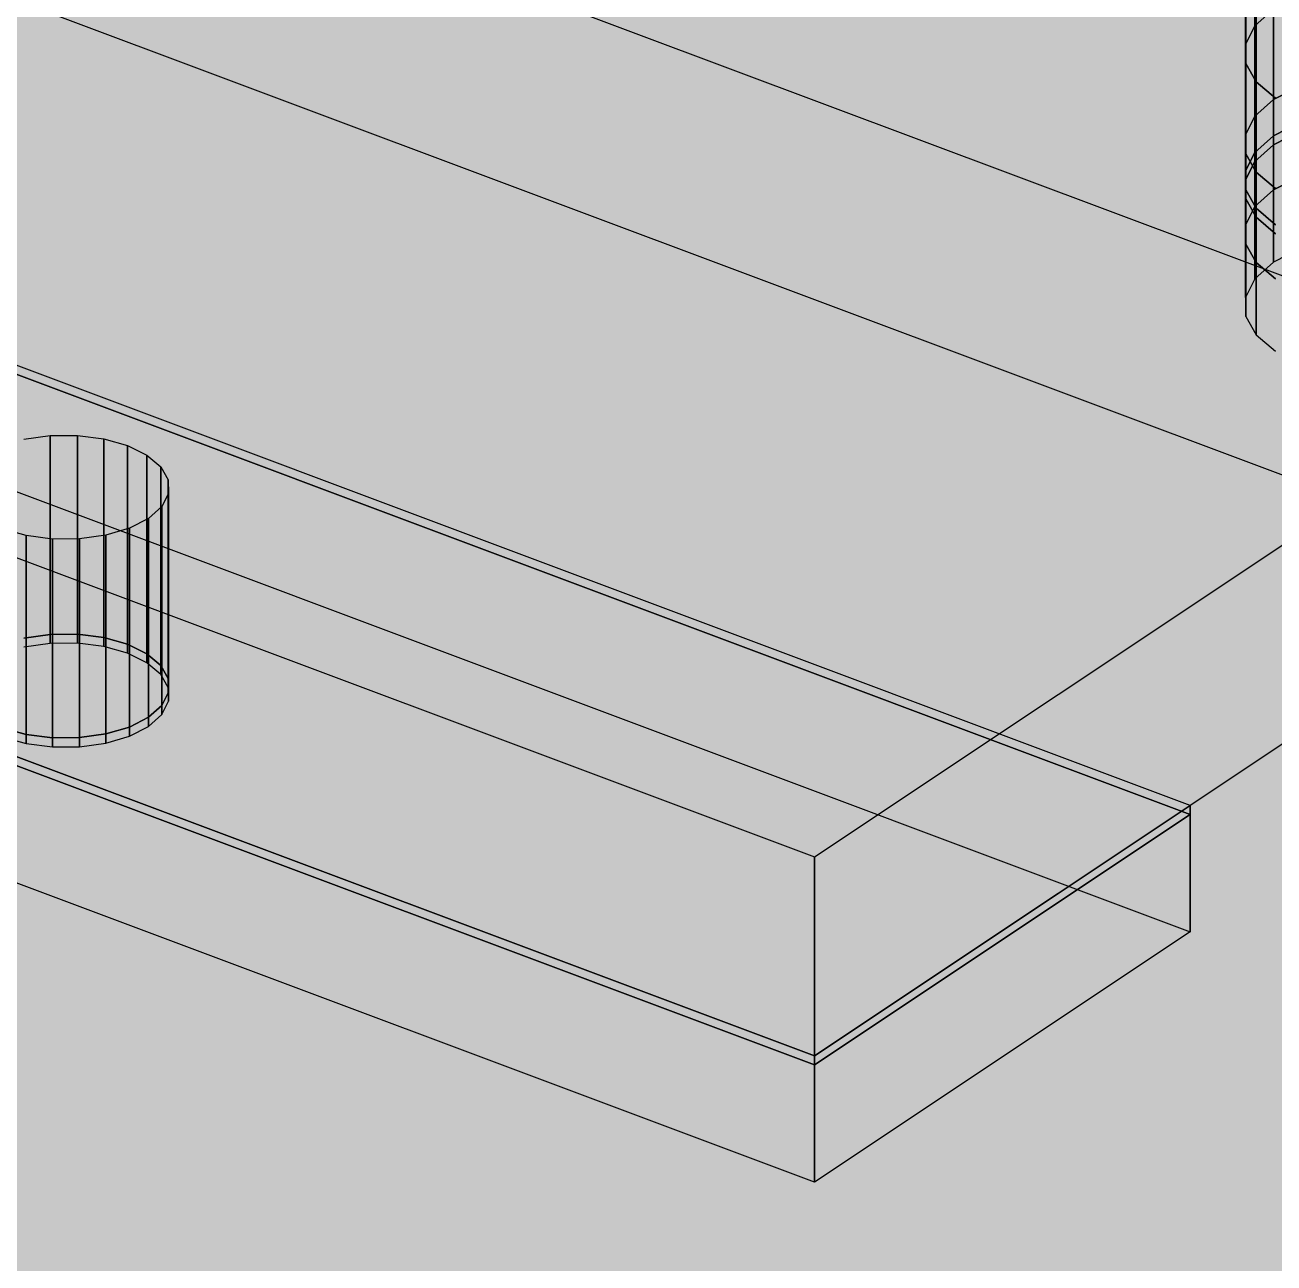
# Model space of a CAD drawing. Header units: millimetres. Extents: x 50 to 612415, y 2 to 4150.
# Drawn here: x 470463.1 to 470524.8, y 3360.3 to 3421.4 of the extents above; entities that cross this region are included whole.
import ezdxf

# ---------------------------------------------------------------- set-up
doc = ezdxf.new("R2010")
doc.units = ezdxf.units.MM
doc.layers.add('HATCH', color=8, linetype='Continuous', lineweight=9)
doc.layers.add('OUTLINE', color=7, linetype='Continuous', lineweight=25)

msp = doc.modelspace()

# ---------------------------------------------------------------- hatches: boundary and pattern name
at = {"layer": 'HATCH', "true_color": 0xccae87}
for points in [[(470482.144, 3593.193), (469758.481, 3110.751), (470524.822, 3425.782)], [(470482.144, 3589.622), (469758.481, 3107.18), (470524.822, 3422.211)], [(470524.822, 3422.211), (469758.481, 3107.18), (470482.144, 3589.622)], [(470482.144, 3585.158), (469758.481, 3102.716), (470524.822, 3417.747)], [(470524.822, 3417.747), (469758.481, 3102.716), (470482.144, 3585.158)], [(470482.144, 3585.158), (470524.822, 3417.747), (470526.139, 3418.42)], [(470526.139, 3418.42), (470524.822, 3417.747), (470482.144, 3585.158)], [(470483.793, 3582.754), (469760.13, 3100.312), (470524.822, 3415.961)], [(470524.822, 3415.961), (469760.13, 3100.312), (470483.793, 3582.754)], [(470483.793, 3582.754), (470524.822, 3415.961), (470526.139, 3416.635)], [(470526.139, 3416.635), (470524.822, 3415.961), (470483.793, 3582.754)], [(470484.206, 3582.153), (469760.542, 3099.711), (470524.822, 3415.515)], [(470524.822, 3415.515), (469760.542, 3099.711), (470484.206, 3582.153)], [(470484.206, 3582.153), (470526.139, 3416.188), (470527.76, 3416.668)], [(470527.76, 3416.668), (470526.139, 3416.188), (470484.206, 3582.153)], [(470484.206, 3582.153), (470524.822, 3415.515), (470526.139, 3416.188)], [(470526.139, 3416.188), (470524.822, 3415.515), (470484.206, 3582.153)], [(470486.268, 3579.148), (469762.604, 3096.706), (470524.822, 3413.283)], [(470524.822, 3413.283), (469762.604, 3096.706), (470486.268, 3579.148)], [(470486.268, 3579.148), (470526.139, 3413.956), (470527.76, 3414.436)], [(470527.76, 3414.436), (470526.139, 3413.956), (470486.268, 3579.148)], [(470486.268, 3579.148), (470524.822, 3413.283), (470526.139, 3413.956)], [(470526.139, 3413.956), (470524.822, 3413.283), (470486.268, 3579.148)], [(470524.822, 3409.712), (469765.903, 3091.898), (470489.566, 3574.34)], [(470527.76, 3410.865), (470526.139, 3410.385), (470489.566, 3574.34)], [(470526.139, 3410.385), (470524.822, 3409.712), (470489.566, 3574.34)], [(470538.017, 3404.247), (470292.26, 3496.406), (470306.929, 3460.195)], [(470306.929, 3450.375), (470292.26, 3486.586), (470538.017, 3394.427)], [(470520.698, 3382.881), (470274.941, 3475.04), (470305.881, 3451.602)], [(470256.386, 3462.223), (470520.698, 3382.435), (470274.941, 3474.594)], [(470305.881, 3451.156), (470274.941, 3474.594), (470520.698, 3382.435)], [(470256.386, 3472.49), (470502.143, 3380.331), (470462.022, 3396.536)], [(470274.941, 3468.791), (470520.698, 3376.632), (470256.386, 3456.42)], [(470256.386, 3462.67), (470502.143, 3370.511), (470462.022, 3386.716)], [(470462.022, 3386.716), (470502.143, 3370.511), (470256.386, 3462.67)], [(470462.022, 3386.27), (470502.143, 3370.065), (470256.386, 3462.223)], [(470256.386, 3462.223), (470502.143, 3370.065), (470520.698, 3382.435)], [(470538.017, 3404.247), (470306.929, 3460.195), (470306.943, 3459.523)], [(470538.017, 3404.247), (470306.943, 3459.523), (470306.61, 3458.871)], [(470306.61, 3458.871), (470305.95, 3458.285), (470468.207, 3400.66)], [(470538.017, 3404.247), (470306.61, 3458.871), (470468.207, 3400.66)], [(470305.95, 3458.285), (470464.385, 3401.149), (470465.731, 3401.157)], [(470305.95, 3458.285), (470465.731, 3401.157), (470467.034, 3400.99)], [(470305.95, 3458.285), (470463.09, 3400.968), (470464.385, 3401.149)], [(470305.95, 3458.285), (470467.034, 3400.99), (470468.207, 3400.66)], [(470520.698, 3376.632), (470502.143, 3364.262), (470256.386, 3456.42)], [(470520.698, 3382.881), (470305.881, 3451.602), (470306.566, 3451.023)], [(470306.566, 3450.577), (470305.881, 3451.156), (470520.698, 3382.435)], [(470520.698, 3382.881), (470306.566, 3451.023), (470306.929, 3450.375)], [(470306.929, 3449.929), (470306.566, 3450.577), (470520.698, 3382.435)], [(470306.943, 3449.703), (470306.929, 3450.375), (470538.017, 3394.427)], [(470520.698, 3382.881), (470306.929, 3450.375), (470306.943, 3449.703)], [(470306.61, 3449.051), (470306.943, 3449.703), (470538.017, 3394.427)], [(470520.698, 3382.881), (470306.943, 3449.703), (470306.61, 3449.051)], [(470306.943, 3449.256), (470306.929, 3449.929), (470520.698, 3382.435)], [(470306.61, 3449.051), (470305.95, 3448.464), (470468.207, 3390.839)], [(470468.207, 3390.839), (470305.95, 3448.464), (470306.61, 3449.051)], [(470306.61, 3448.604), (470306.943, 3449.256), (470520.698, 3382.435)], [(470468.207, 3390.839), (470306.61, 3449.051), (470538.017, 3394.427)], [(470520.698, 3382.881), (470306.61, 3449.051), (470468.207, 3390.839)], [(470468.207, 3390.393), (470305.95, 3448.018), (470306.61, 3448.604)], [(470305.95, 3448.464), (470464.385, 3391.329), (470465.731, 3391.336)], [(470465.731, 3391.336), (470464.385, 3391.329), (470305.95, 3448.464)], [(470467.034, 3391.169), (470465.731, 3391.336), (470305.95, 3448.464)], [(470305.95, 3448.464), (470465.731, 3391.336), (470467.034, 3391.169)], [(470305.95, 3448.464), (470463.09, 3391.148), (470464.385, 3391.329)], [(470464.385, 3391.329), (470463.09, 3391.148), (470305.95, 3448.464)], [(470468.207, 3390.839), (470467.034, 3391.169), (470305.95, 3448.464)], [(470305.95, 3448.464), (470467.034, 3391.169), (470468.207, 3390.839)], [(470468.207, 3390.393), (470306.61, 3448.604), (470520.698, 3382.435)], [(470465.731, 3390.89), (470464.385, 3390.883), (470305.95, 3448.018)], [(470467.034, 3390.723), (470465.731, 3390.89), (470305.95, 3448.018)], [(470464.385, 3390.883), (470463.09, 3390.701), (470305.95, 3448.018)], [(470468.207, 3390.393), (470467.034, 3390.723), (470305.95, 3448.018)], [(470523.898, 3424.961), (470524.822, 3425.782), (469758.481, 3110.751)], [(470523.898, 3424.961), (469758.481, 3110.751), (470359.472, 3262.287)], [(470523.898, 3424.961), (470359.472, 3262.287), (470360.35, 3262.799)], [(470523.898, 3424.961), (470360.35, 3262.799), (470361.354, 3263.249)], [(470523.898, 3424.961), (470361.354, 3263.249), (470362.467, 3263.63)], [(470523.898, 3424.961), (470362.467, 3263.63), (470363.669, 3263.935)], [(470523.898, 3424.961), (470363.669, 3263.935), (470364.941, 3264.158)], [(470523.898, 3424.961), (470364.941, 3264.158), (470366.261, 3264.297)], [(470523.898, 3424.961), (470366.261, 3264.297), (470367.605, 3264.349)], [(470523.898, 3424.961), (470367.605, 3264.349), (470368.952, 3264.312)], [(470523.898, 3424.961), (470368.952, 3264.312), (470370.277, 3264.188)], [(470523.898, 3424.961), (470370.277, 3264.188), (470371.559, 3263.978)], [(470523.898, 3424.961), (470371.559, 3263.978), (470372.775, 3263.687)], [(470523.898, 3424.961), (470372.775, 3263.687), (470373.904, 3263.318)], [(470523.43, 3424.048), (470523.898, 3424.961), (470373.904, 3263.318)], [(470523.451, 3423.107), (470523.43, 3424.048), (470373.904, 3263.318)], [(470523.451, 3423.107), (470373.904, 3263.318), (470534.718, 3241.67)], [(470523.959, 3422.199), (470523.451, 3423.107), (470586.085, 3229.066)], [(470523.451, 3423.107), (470534.718, 3241.67), (470582.903, 3231.094)], [(470523.451, 3423.107), (470582.903, 3231.094), (470584.075, 3230.764)], [(470523.451, 3423.107), (470584.075, 3230.764), (470585.037, 3230.293)], [(470523.451, 3423.107), (470585.037, 3230.293), (470585.723, 3229.714)], [(470523.451, 3423.107), (470585.723, 3229.714), (470586.085, 3229.066)], [(470523.898, 3421.39), (470524.822, 3422.211), (469758.481, 3107.18)], [(469758.481, 3107.18), (470524.822, 3422.211), (470523.898, 3421.39)], [(470524.918, 3421.389), (470523.959, 3422.199), (470749.011, 3168.481)], [(470523.959, 3422.199), (470586.085, 3229.066), (470747.364, 3169.531)], [(470523.959, 3422.199), (470747.364, 3169.531), (470748.325, 3169.06)], [(470523.959, 3422.199), (470748.325, 3169.06), (470749.011, 3168.481)], [(470523.898, 3421.39), (469758.481, 3107.18), (470359.472, 3258.716)], [(470359.472, 3258.716), (469758.481, 3107.18), (470523.898, 3421.39)], [(470523.898, 3421.39), (470359.472, 3258.716), (470360.35, 3259.228)], [(470360.35, 3259.228), (470359.472, 3258.716), (470523.898, 3421.39)], [(470523.898, 3421.39), (470360.35, 3259.228), (470361.354, 3259.678)], [(470361.354, 3259.678), (470360.35, 3259.228), (470523.898, 3421.39)], [(470523.898, 3421.39), (470361.354, 3259.678), (470362.467, 3260.059)], [(470362.467, 3260.059), (470361.354, 3259.678), (470523.898, 3421.39)], [(470523.898, 3421.39), (470362.467, 3260.059), (470363.669, 3260.364)], [(470363.669, 3260.364), (470362.467, 3260.059), (470523.898, 3421.39)], [(470523.898, 3421.39), (470363.669, 3260.364), (470364.941, 3260.587)], [(470364.941, 3260.587), (470363.669, 3260.364), (470523.898, 3421.39)], [(470523.898, 3421.39), (470364.941, 3260.587), (470366.261, 3260.726)], [(470366.261, 3260.726), (470364.941, 3260.587), (470523.898, 3421.39)], [(470523.43, 3420.477), (470523.898, 3421.39), (470366.261, 3260.726)], [(470367.605, 3260.778), (470366.261, 3260.726), (470523.898, 3421.39)], [(470368.952, 3260.741), (470367.605, 3260.778), (470523.898, 3421.39)], [(470370.277, 3260.617), (470368.952, 3260.741), (470523.898, 3421.39)], [(470371.559, 3260.407), (470370.277, 3260.617), (470523.898, 3421.39)], [(470372.775, 3260.116), (470371.559, 3260.407), (470523.898, 3421.39)], [(470373.904, 3259.747), (470372.775, 3260.116), (470523.898, 3421.39)], [(470373.904, 3259.747), (470523.898, 3421.39), (470523.43, 3420.477)], [(470523.451, 3419.536), (470523.43, 3420.477), (470366.261, 3260.726)], [(470373.904, 3259.747), (470523.43, 3420.477), (470523.451, 3419.536)], [(470523.959, 3418.628), (470523.451, 3419.536), (470366.261, 3260.726)], [(470534.718, 3238.099), (470373.904, 3259.747), (470523.451, 3419.536)], [(470586.085, 3225.495), (470523.451, 3419.536), (470523.959, 3418.628)], [(470582.903, 3227.523), (470534.718, 3238.099), (470523.451, 3419.536)], [(470584.075, 3227.193), (470582.903, 3227.523), (470523.451, 3419.536)], [(470585.037, 3226.722), (470584.075, 3227.193), (470523.451, 3419.536)], [(470585.723, 3226.143), (470585.037, 3226.722), (470523.451, 3419.536)], [(470586.085, 3225.495), (470585.723, 3226.143), (470523.451, 3419.536)], [(470524.918, 3417.818), (470523.959, 3418.628), (470366.261, 3260.726)], [(470749.011, 3164.91), (470523.959, 3418.628), (470524.918, 3417.818)], [(470747.364, 3165.96), (470586.085, 3225.495), (470523.959, 3418.628)], [(470748.325, 3165.489), (470747.364, 3165.96), (470523.959, 3418.628)], [(470749.011, 3164.91), (470748.325, 3165.489), (470523.959, 3418.628)], [(470523.898, 3416.926), (470524.822, 3417.747), (469758.481, 3102.716)], [(469758.481, 3102.716), (470524.822, 3417.747), (470523.898, 3416.926)], [(470524.918, 3417.818), (470366.261, 3260.726), (470766.139, 3283.74)], [(470523.898, 3416.926), (469758.481, 3102.716), (470359.472, 3254.253)], [(470359.472, 3254.253), (469758.481, 3102.716), (470523.898, 3416.926)], [(470523.898, 3416.926), (470359.472, 3254.253), (470360.35, 3254.764)], [(470360.35, 3254.764), (470359.472, 3254.253), (470523.898, 3416.926)], [(470523.898, 3416.926), (470360.35, 3254.764), (470361.354, 3255.214)], [(470361.354, 3255.214), (470360.35, 3254.764), (470523.898, 3416.926)], [(470523.898, 3416.926), (470361.354, 3255.214), (470362.467, 3255.595)], [(470362.467, 3255.595), (470361.354, 3255.214), (470523.898, 3416.926)], [(470523.898, 3416.926), (470362.467, 3255.595), (470363.669, 3255.9)], [(470363.669, 3255.9), (470362.467, 3255.595), (470523.898, 3416.926)], [(470523.898, 3416.926), (470363.669, 3255.9), (470364.941, 3256.124)], [(470364.941, 3256.124), (470363.669, 3255.9), (470523.898, 3416.926)], [(470523.898, 3416.926), (470364.941, 3256.124), (470366.261, 3256.262)], [(470366.261, 3256.262), (470364.941, 3256.124), (470523.898, 3416.926)], [(470523.43, 3416.014), (470523.898, 3416.926), (470366.261, 3256.262)], [(470366.261, 3256.262), (470523.898, 3416.926), (470523.43, 3416.014)], [(470523.898, 3415.141), (470524.822, 3415.961), (469760.13, 3100.312)], [(469760.13, 3100.312), (470524.822, 3415.961), (470523.898, 3415.141)], [(470523.451, 3415.072), (470523.43, 3416.014), (470366.261, 3256.262)], [(470366.261, 3256.262), (470523.43, 3416.014), (470523.451, 3415.072)], [(470359.472, 3252.467), (469760.13, 3100.312), (470523.898, 3415.141)], [(470523.898, 3415.141), (469760.13, 3100.312), (470335.968, 3236.798)], [(470523.898, 3414.694), (470524.822, 3415.515), (469760.542, 3099.711)], [(469760.542, 3099.711), (470524.822, 3415.515), (470523.898, 3414.694)], [(470523.898, 3415.141), (470335.968, 3236.798), (470353.287, 3248.344)], [(470523.43, 3414.228), (470523.898, 3415.141), (470353.287, 3248.344)], [(470360.35, 3252.979), (470359.472, 3252.467), (470523.898, 3415.141)], [(470361.354, 3253.429), (470360.35, 3252.979), (470523.898, 3415.141)], [(470362.467, 3253.81), (470361.354, 3253.429), (470523.898, 3415.141)], [(470363.669, 3254.114), (470362.467, 3253.81), (470523.898, 3415.141)], [(470364.941, 3254.338), (470363.669, 3254.114), (470523.898, 3415.141)], [(470366.261, 3254.477), (470364.941, 3254.338), (470523.898, 3415.141)], [(470366.261, 3254.477), (470523.898, 3415.141), (470523.43, 3414.228)], [(470523.959, 3414.165), (470523.451, 3415.072), (470366.261, 3256.262)], [(470366.261, 3256.262), (470523.451, 3415.072), (470523.959, 3414.165)], [(470523.898, 3414.694), (469760.542, 3099.711), (470335.968, 3236.352)], [(470335.968, 3236.352), (469760.542, 3099.711), (470523.898, 3414.694)], [(470523.898, 3414.694), (470335.968, 3236.352), (470353.287, 3247.897)], [(470353.287, 3247.897), (470335.968, 3236.352), (470523.898, 3414.694)], [(470523.43, 3413.782), (470523.898, 3414.694), (470353.287, 3247.897)], [(470353.287, 3247.897), (470523.898, 3414.694), (470523.43, 3413.782)], [(470523.43, 3414.228), (470353.287, 3248.344), (470359.472, 3252.467)], [(470523.43, 3414.228), (470359.472, 3252.467), (470360.35, 3252.979)], [(470523.43, 3414.228), (470360.35, 3252.979), (470361.354, 3253.429)], [(470523.43, 3414.228), (470361.354, 3253.429), (470362.467, 3253.81)], [(470523.43, 3414.228), (470362.467, 3253.81), (470363.669, 3254.114)], [(470523.43, 3414.228), (470363.669, 3254.114), (470364.941, 3254.338)], [(470523.43, 3414.228), (470364.941, 3254.338), (470366.261, 3254.477)], [(470523.451, 3413.286), (470523.43, 3414.228), (470366.261, 3254.477)], [(470366.261, 3254.477), (470523.43, 3414.228), (470523.451, 3413.286)], [(470524.918, 3413.354), (470523.959, 3414.165), (470366.261, 3256.262)], [(470366.261, 3256.262), (470523.959, 3414.165), (470524.918, 3413.354)], [(470523.898, 3412.462), (470524.822, 3413.283), (469762.604, 3096.706)], [(469762.604, 3096.706), (470524.822, 3413.283), (470523.898, 3412.462)], [(470523.43, 3413.782), (470353.287, 3247.897), (470359.472, 3252.021)], [(470359.472, 3252.021), (470353.287, 3247.897), (470523.43, 3413.782)], [(470523.43, 3413.782), (470359.472, 3252.021), (470360.35, 3252.532)], [(470360.35, 3252.532), (470359.472, 3252.021), (470523.43, 3413.782)], [(470523.43, 3413.782), (470360.35, 3252.532), (470361.354, 3252.982)], [(470361.354, 3252.982), (470360.35, 3252.532), (470523.43, 3413.782)], [(470523.43, 3413.782), (470361.354, 3252.982), (470362.467, 3253.363)], [(470362.467, 3253.363), (470361.354, 3252.982), (470523.43, 3413.782)], [(470523.43, 3413.782), (470362.467, 3253.363), (470363.669, 3253.668)], [(470363.669, 3253.668), (470362.467, 3253.363), (470523.43, 3413.782)], [(470523.43, 3413.782), (470363.669, 3253.668), (470364.941, 3253.892)], [(470364.941, 3253.892), (470363.669, 3253.668), (470523.43, 3413.782)], [(470523.43, 3413.782), (470364.941, 3253.892), (470366.261, 3254.031)], [(470366.261, 3254.031), (470364.941, 3253.892), (470523.43, 3413.782)], [(470523.451, 3412.84), (470523.43, 3413.782), (470366.261, 3254.031)], [(470366.261, 3254.031), (470523.43, 3413.782), (470523.451, 3412.84)], [(470524.918, 3413.354), (470366.261, 3256.262), (470766.139, 3279.276)], [(470766.139, 3279.276), (470366.261, 3256.262), (470524.918, 3413.354)], [(470523.959, 3412.379), (470523.451, 3413.286), (470366.261, 3254.477)], [(470366.261, 3254.477), (470523.451, 3413.286), (470523.959, 3412.379)], [(470523.959, 3411.933), (470523.451, 3412.84), (470366.261, 3254.031)], [(470366.261, 3254.031), (470523.451, 3412.84), (470523.959, 3411.933)], [(470523.898, 3412.462), (469762.604, 3096.706), (470335.968, 3234.12)], [(470335.968, 3234.12), (469762.604, 3096.706), (470523.898, 3412.462)], [(470523.898, 3412.462), (470335.968, 3234.12), (470353.287, 3245.665)], [(470353.287, 3245.665), (470335.968, 3234.12), (470523.898, 3412.462)], [(470523.43, 3411.55), (470523.898, 3412.462), (470353.287, 3245.665)], [(470353.287, 3245.665), (470523.898, 3412.462), (470523.43, 3411.55)], [(470524.918, 3411.569), (470523.959, 3412.379), (470366.261, 3254.477)], [(470366.261, 3254.477), (470523.959, 3412.379), (470524.918, 3411.569)], [(470523.43, 3411.55), (470353.287, 3245.665), (470359.472, 3249.789)], [(470359.472, 3249.789), (470353.287, 3245.665), (470523.43, 3411.55)], [(470523.43, 3411.55), (470359.472, 3249.789), (470360.35, 3250.301)], [(470360.35, 3250.301), (470359.472, 3249.789), (470523.43, 3411.55)], [(470523.43, 3411.55), (470360.35, 3250.301), (470361.354, 3250.751)], [(470361.354, 3250.751), (470360.35, 3250.301), (470523.43, 3411.55)], [(470523.43, 3411.55), (470361.354, 3250.751), (470362.467, 3251.131)], [(470362.467, 3251.131), (470361.354, 3250.751), (470523.43, 3411.55)], [(470523.43, 3411.55), (470362.467, 3251.131), (470363.669, 3251.436)], [(470363.669, 3251.436), (470362.467, 3251.131), (470523.43, 3411.55)], [(470523.43, 3411.55), (470363.669, 3251.436), (470364.941, 3251.66)], [(470364.941, 3251.66), (470363.669, 3251.436), (470523.43, 3411.55)], [(470523.43, 3411.55), (470364.941, 3251.66), (470366.261, 3251.799)], [(470366.261, 3251.799), (470364.941, 3251.66), (470523.43, 3411.55)], [(470524.918, 3411.122), (470523.959, 3411.933), (470366.261, 3254.031)], [(470366.261, 3254.031), (470523.959, 3411.933), (470524.918, 3411.122)], [(470524.918, 3411.569), (470366.261, 3254.477), (470766.139, 3277.491)], [(470766.139, 3277.491), (470366.261, 3254.477), (470524.918, 3411.569)], [(470523.451, 3410.608), (470523.43, 3411.55), (470366.261, 3251.799)], [(470366.261, 3251.799), (470523.43, 3411.55), (470523.451, 3410.608)], [(470524.918, 3411.122), (470366.261, 3254.031), (470766.139, 3277.045)], [(470766.139, 3277.045), (470366.261, 3254.031), (470524.918, 3411.122)], [(470523.959, 3409.701), (470523.451, 3410.608), (470366.261, 3251.799)], [(470366.261, 3251.799), (470523.451, 3410.608), (470523.959, 3409.701)], [(469765.903, 3091.898), (470524.822, 3409.712), (470523.898, 3408.891)], [(470524.918, 3408.891), (470523.959, 3409.701), (470366.261, 3251.799)], [(470366.261, 3251.799), (470523.959, 3409.701), (470524.918, 3408.891)], [(470335.968, 3230.549), (469765.903, 3091.898), (470523.898, 3408.891)], [(470353.287, 3242.094), (470335.968, 3230.549), (470523.898, 3408.891)], [(470353.287, 3242.094), (470523.898, 3408.891), (470523.43, 3407.979)], [(470524.918, 3408.891), (470366.261, 3251.799), (470766.139, 3274.813)], [(470766.139, 3274.813), (470366.261, 3251.799), (470524.918, 3408.891)], [(470359.472, 3246.218), (470353.287, 3242.094), (470523.43, 3407.979)], [(470360.35, 3246.73), (470359.472, 3246.218), (470523.43, 3407.979)], [(470361.354, 3247.18), (470360.35, 3246.73), (470523.43, 3407.979)], [(470362.467, 3247.56), (470361.354, 3247.18), (470523.43, 3407.979)], [(470363.669, 3247.865), (470362.467, 3247.56), (470523.43, 3407.979)], [(470364.941, 3248.089), (470363.669, 3247.865), (470523.43, 3407.979)], [(470366.261, 3248.228), (470364.941, 3248.089), (470523.43, 3407.979)], [(470366.261, 3248.228), (470523.43, 3407.979), (470523.451, 3407.037)], [(470366.261, 3248.228), (470523.451, 3407.037), (470523.959, 3406.13)], [(470366.261, 3248.228), (470523.959, 3406.13), (470524.918, 3405.32)], [(470766.139, 3271.242), (470366.261, 3248.228), (470524.918, 3405.32)], [(470538.017, 3404.247), (470467.139, 3396.228), (470465.843, 3396.047)], [(470502.143, 3380.331), (470538.017, 3404.247), (470465.843, 3396.047)], [(470538.017, 3404.247), (470468.297, 3396.571), (470467.139, 3396.228)], [(470538.017, 3404.247), (470468.207, 3400.66), (470469.169, 3400.189)], [(470538.017, 3404.247), (470469.238, 3397.052), (470468.297, 3396.571)], [(470538.017, 3404.247), (470469.169, 3400.189), (470469.854, 3399.61)], [(470538.017, 3404.247), (470469.898, 3397.638), (470469.238, 3397.052)], [(470538.017, 3404.247), (470469.854, 3399.61), (470470.217, 3398.962)], [(470538.017, 3404.247), (470470.232, 3398.29), (470469.898, 3397.638)], [(470538.017, 3404.247), (470470.217, 3398.962), (470470.232, 3398.29)], [(470502.143, 3380.331), (470463.194, 3396.206), (470462.022, 3396.536)], [(470502.143, 3380.331), (470464.498, 3396.039), (470463.194, 3396.206)], [(470502.143, 3380.331), (470465.843, 3396.047), (470464.498, 3396.039)], [(470465.843, 3386.226), (470467.139, 3386.408), (470538.017, 3394.427)], [(470465.843, 3386.226), (470538.017, 3394.427), (470502.143, 3370.511)], [(470467.139, 3386.408), (470468.297, 3386.751), (470538.017, 3394.427)], [(470469.169, 3390.369), (470468.207, 3390.839), (470538.017, 3394.427)], [(470468.297, 3386.751), (470469.238, 3387.231), (470538.017, 3394.427)], [(470469.854, 3389.79), (470469.169, 3390.369), (470538.017, 3394.427)], [(470469.238, 3387.231), (470469.898, 3387.818), (470538.017, 3394.427)], [(470470.217, 3389.142), (470469.854, 3389.79), (470538.017, 3394.427)], [(470469.898, 3387.818), (470470.232, 3388.469), (470538.017, 3394.427)], [(470470.232, 3388.469), (470470.217, 3389.142), (470538.017, 3394.427)], [(470520.698, 3382.881), (470468.207, 3390.839), (470469.169, 3390.369)], [(470469.169, 3389.923), (470468.207, 3390.393), (470520.698, 3382.435)], [(470520.698, 3382.881), (470469.169, 3390.369), (470469.854, 3389.79)], [(470469.854, 3389.344), (470469.169, 3389.923), (470520.698, 3382.435)], [(470520.698, 3382.881), (470469.854, 3389.79), (470470.217, 3389.142)], [(470470.217, 3388.696), (470469.854, 3389.344), (470520.698, 3382.435)], [(470520.698, 3382.881), (470470.217, 3389.142), (470470.232, 3388.469)], [(470470.232, 3388.023), (470470.217, 3388.696), (470520.698, 3382.435)], [(470520.698, 3382.881), (470470.232, 3388.469), (470469.898, 3387.818)], [(470469.898, 3387.371), (470470.232, 3388.023), (470520.698, 3382.435)], [(470520.698, 3382.881), (470469.898, 3387.818), (470469.238, 3387.231)], [(470469.238, 3386.785), (470469.898, 3387.371), (470520.698, 3382.435)], [(470502.143, 3370.511), (470463.194, 3386.386), (470462.022, 3386.716)], [(470462.022, 3386.716), (470463.194, 3386.386), (470502.143, 3370.511)], [(470520.698, 3382.881), (470468.297, 3386.751), (470467.139, 3386.408)], [(470520.698, 3382.881), (470469.238, 3387.231), (470468.297, 3386.751)], [(470468.297, 3386.304), (470469.238, 3386.785), (470520.698, 3382.435)], [(470462.022, 3386.27), (470463.194, 3385.94), (470502.143, 3370.065)], [(470502.143, 3370.511), (470464.498, 3386.219), (470463.194, 3386.386)], [(470463.194, 3386.386), (470464.498, 3386.219), (470502.143, 3370.511)], [(470520.698, 3382.881), (470465.843, 3386.226), (470464.498, 3386.219)], [(470464.498, 3386.219), (470465.843, 3386.226), (470502.143, 3370.511)], [(470502.143, 3370.511), (470520.698, 3382.881), (470464.498, 3386.219)], [(470520.698, 3382.881), (470467.139, 3386.408), (470465.843, 3386.226)], [(470467.139, 3385.961), (470468.297, 3386.304), (470520.698, 3382.435)], [(470463.194, 3385.94), (470464.498, 3385.773), (470502.143, 3370.065)], [(470464.498, 3385.773), (470465.843, 3385.78), (470520.698, 3382.435)], [(470464.498, 3385.773), (470520.698, 3382.435), (470502.143, 3370.065)], [(470465.843, 3385.78), (470467.139, 3385.961), (470520.698, 3382.435)]]:
    msp.add_hatch(color=43, dxfattribs=at).paths.add_polyline_path(points)
at = {"layer": 'HATCH', "true_color": 0xc0a47f}
for points in [[(470292.26, 3486.586), (470538.017, 3394.427), (470538.017, 3404.247), (470292.26, 3496.406)], [(470274.941, 3474.594), (470520.698, 3382.435), (470520.698, 3382.881), (470274.941, 3475.04)], [(470274.941, 3468.791), (470520.698, 3376.632), (470520.698, 3382.435), (470274.941, 3474.594)], [(470502.143, 3370.511), (470256.386, 3462.67), (470256.386, 3472.49), (470502.143, 3380.331)], [(470502.143, 3370.065), (470256.386, 3462.223), (470256.386, 3462.67), (470502.143, 3370.511)], [(470502.143, 3364.262), (470256.386, 3456.42), (470256.386, 3462.223), (470502.143, 3370.065)]]:
    msp.add_hatch(color=33, dxfattribs=at).paths.add_polyline_path(points)
at = {"layer": 'HATCH', "true_color": 0xbca07c}
for points in [[(470524.822, 3422.211), (470523.898, 3421.39), (470523.898, 3424.961), (470524.822, 3425.782)], [(470524.822, 3417.747), (470523.898, 3416.926), (470523.898, 3421.39), (470524.822, 3422.211)], [(470524.822, 3415.961), (470523.898, 3415.141), (470523.898, 3416.926), (470524.822, 3417.747)], [(470524.822, 3415.515), (470523.898, 3414.694), (470523.898, 3415.141), (470524.822, 3415.961)], [(470524.822, 3413.283), (470523.898, 3412.462), (470523.898, 3414.694), (470524.822, 3415.515)], [(470524.822, 3409.712), (470523.898, 3408.891), (470523.898, 3412.462), (470524.822, 3413.283)], [(470469.238, 3387.231), (470469.898, 3387.818), (470469.898, 3397.638), (470469.238, 3397.052)], [(470469.238, 3386.785), (470469.898, 3387.371), (470469.898, 3387.818), (470469.238, 3387.231)]]:
    msp.add_hatch(color=33, dxfattribs=at).paths.add_polyline_path(points)
at = {"layer": 'HATCH', "true_color": 0xb99e7a}
for points in [[(470523.898, 3421.39), (470523.43, 3420.477), (470523.43, 3424.048), (470523.898, 3424.961)], [(470523.451, 3419.536), (470523.959, 3418.628), (470523.959, 3422.199), (470523.451, 3423.107)], [(470523.898, 3416.926), (470523.43, 3416.014), (470523.43, 3420.477), (470523.898, 3421.39)], [(470523.451, 3415.072), (470523.959, 3414.165), (470523.959, 3418.628), (470523.451, 3419.536)], [(470523.898, 3415.141), (470523.43, 3414.228), (470523.43, 3416.014), (470523.898, 3416.926)], [(470523.898, 3414.694), (470523.43, 3413.782), (470523.43, 3414.228), (470523.898, 3415.141)], [(470523.451, 3413.286), (470523.959, 3412.379), (470523.959, 3414.165), (470523.451, 3415.072)], [(470523.898, 3412.462), (470523.43, 3411.55), (470523.43, 3413.782), (470523.898, 3414.694)], [(470523.451, 3412.84), (470523.959, 3411.933), (470523.959, 3412.379), (470523.451, 3413.286)], [(470523.451, 3410.608), (470523.959, 3409.701), (470523.959, 3411.933), (470523.451, 3412.84)], [(470523.898, 3408.891), (470523.43, 3407.979), (470523.43, 3411.55), (470523.898, 3412.462)], [(470523.451, 3407.037), (470523.959, 3406.13), (470523.959, 3409.701), (470523.451, 3410.608)], [(470470.217, 3389.142), (470469.854, 3389.79), (470469.854, 3399.61), (470470.217, 3398.962)], [(470469.898, 3387.818), (470470.232, 3388.469), (470470.232, 3398.29), (470469.898, 3397.638)], [(470470.217, 3388.696), (470469.854, 3389.344), (470469.854, 3389.79), (470470.217, 3389.142)], [(470469.898, 3387.371), (470470.232, 3388.023), (470470.232, 3388.469), (470469.898, 3387.818)]]:
    msp.add_hatch(color=33, dxfattribs=at).paths.add_polyline_path(points)
at = {"layer": 'HATCH', "true_color": 0xb69b78}
for points in [[(470523.43, 3420.477), (470523.451, 3419.536), (470523.451, 3423.107), (470523.43, 3424.048)], [(470523.43, 3416.014), (470523.451, 3415.072), (470523.451, 3419.536), (470523.43, 3420.477)], [(470523.43, 3414.228), (470523.451, 3413.286), (470523.451, 3415.072), (470523.43, 3416.014)], [(470523.43, 3413.782), (470523.451, 3412.84), (470523.451, 3413.286), (470523.43, 3414.228)], [(470523.43, 3411.55), (470523.451, 3410.608), (470523.451, 3412.84), (470523.43, 3413.782)], [(470523.43, 3407.979), (470523.451, 3407.037), (470523.451, 3410.608), (470523.43, 3411.55)], [(470470.232, 3388.469), (470470.217, 3389.142), (470470.217, 3398.962), (470470.232, 3398.29)], [(470470.232, 3388.023), (470470.217, 3388.696), (470470.217, 3389.142), (470470.232, 3388.469)]]:
    msp.add_hatch(color=33, dxfattribs=at).paths.add_polyline_path(points)
at = {"layer": 'HATCH', "true_color": 0xbea37e}
for points in [[(470526.139, 3418.42), (470524.822, 3417.747), (470524.822, 3422.211), (470526.139, 3422.884)], [(470526.139, 3416.635), (470524.822, 3415.961), (470524.822, 3417.747), (470526.139, 3418.42)], [(470526.139, 3416.188), (470524.822, 3415.515), (470524.822, 3415.961), (470526.139, 3416.635)], [(470526.139, 3413.956), (470524.822, 3413.283), (470524.822, 3415.515), (470526.139, 3416.188)], [(470526.139, 3410.385), (470524.822, 3409.712), (470524.822, 3413.283), (470526.139, 3413.956)], [(470468.297, 3386.751), (470469.238, 3387.231), (470469.238, 3397.052), (470468.297, 3396.571)], [(470468.297, 3386.304), (470469.238, 3386.785), (470469.238, 3387.231), (470468.297, 3386.751)]]:
    msp.add_hatch(color=33, dxfattribs=at).paths.add_polyline_path(points)
at = {"layer": 'HATCH', "true_color": 0xbca17d}
for points in [[(470523.959, 3418.628), (470524.918, 3417.818), (470524.918, 3421.389), (470523.959, 3422.199)], [(470523.959, 3414.165), (470524.918, 3413.354), (470524.918, 3417.818), (470523.959, 3418.628)], [(470523.959, 3412.379), (470524.918, 3411.569), (470524.918, 3413.354), (470523.959, 3414.165)], [(470523.959, 3411.933), (470524.918, 3411.122), (470524.918, 3411.569), (470523.959, 3412.379)], [(470523.959, 3409.701), (470524.918, 3408.891), (470524.918, 3411.122), (470523.959, 3411.933)], [(470523.959, 3406.13), (470524.918, 3405.32), (470524.918, 3408.891), (470523.959, 3409.701)], [(470469.854, 3389.79), (470469.169, 3390.369), (470469.169, 3400.189), (470469.854, 3399.61)], [(470469.854, 3389.344), (470469.169, 3389.923), (470469.169, 3390.369), (470469.854, 3389.79)]]:
    msp.add_hatch(color=33, dxfattribs=at).paths.add_polyline_path(points)
at = {"layer": 'HATCH', "true_color": 0xbda27d}
for points in [[(470538.017, 3394.427), (470502.143, 3370.511), (470502.143, 3380.331), (470538.017, 3404.247)], [(470520.698, 3382.435), (470502.143, 3370.065), (470502.143, 3370.511), (470520.698, 3382.881)], [(470520.698, 3376.632), (470502.143, 3364.262), (470502.143, 3370.065), (470520.698, 3382.435)]]:
    msp.add_hatch(color=33, dxfattribs=at).paths.add_polyline_path(points)
at = {"layer": 'HATCH', "true_color": 0xc2a680}
for points in [[(470464.385, 3391.329), (470463.09, 3391.148), (470463.09, 3400.968), (470464.385, 3401.149)], [(470467.034, 3391.169), (470465.731, 3391.336), (470465.731, 3401.157), (470467.034, 3400.99)], [(470463.194, 3386.386), (470464.498, 3386.219), (470464.498, 3396.039), (470463.194, 3396.206)], [(470465.843, 3386.226), (470467.139, 3386.408), (470467.139, 3396.228), (470465.843, 3396.047)], [(470464.385, 3390.883), (470463.09, 3390.701), (470463.09, 3391.148), (470464.385, 3391.329)], [(470467.034, 3390.723), (470465.731, 3390.89), (470465.731, 3391.336), (470467.034, 3391.169)], [(470463.194, 3385.94), (470464.498, 3385.773), (470464.498, 3386.219), (470463.194, 3386.386)], [(470465.843, 3385.78), (470467.139, 3385.961), (470467.139, 3386.408), (470465.843, 3386.226)]]:
    msp.add_hatch(color=43, dxfattribs=at).paths.add_polyline_path(points)
at = {"layer": 'HATCH', "true_color": 0xc2a681}
for points in [[(470465.731, 3391.336), (470464.385, 3391.329), (470464.385, 3401.149), (470465.731, 3401.157)], [(470464.498, 3386.219), (470465.843, 3386.226), (470465.843, 3396.047), (470464.498, 3396.039)], [(470465.731, 3390.89), (470464.385, 3390.883), (470464.385, 3391.329), (470465.731, 3391.336)], [(470464.498, 3385.773), (470465.843, 3385.78), (470465.843, 3386.226), (470464.498, 3386.219)]]:
    msp.add_hatch(color=43, dxfattribs=at).paths.add_polyline_path(points)
at = {"layer": 'HATCH', "true_color": 0xc1a580}
for points in [[(470468.207, 3390.839), (470467.034, 3391.169), (470467.034, 3400.99), (470468.207, 3400.66)], [(470462.022, 3386.716), (470463.194, 3386.386), (470463.194, 3396.206), (470462.022, 3396.536)], [(470468.207, 3390.393), (470467.034, 3390.723), (470467.034, 3391.169), (470468.207, 3390.839)], [(470462.022, 3386.27), (470463.194, 3385.94), (470463.194, 3386.386), (470462.022, 3386.716)]]:
    msp.add_hatch(color=33, dxfattribs=at).paths.add_polyline_path(points)
at = {"layer": 'HATCH', "true_color": 0xbfa37e}
for points in [[(470469.169, 3390.369), (470468.207, 3390.839), (470468.207, 3400.66), (470469.169, 3400.189)], [(470469.169, 3389.923), (470468.207, 3390.393), (470468.207, 3390.839), (470469.169, 3390.369)]]:
    msp.add_hatch(color=33, dxfattribs=at).paths.add_polyline_path(points)
at = {"layer": 'HATCH', "true_color": 0xc0a480}
for points in [[(470467.139, 3386.408), (470468.297, 3386.751), (470468.297, 3396.571), (470467.139, 3396.228)], [(470467.139, 3385.961), (470468.297, 3386.304), (470468.297, 3386.751), (470467.139, 3386.408)]]:
    msp.add_hatch(color=33, dxfattribs=at).paths.add_polyline_path(points)

# ---------------------------------------------------------------- linework, layer by layer
at = {"layer": 'OUTLINE', "color": 139, "true_color": 0x42544a}
for p, q in [((470538.017, 3404.247), (470292.26, 3496.406)), ((470538.017, 3404.247), (470292.26, 3496.406)), ((470292.26, 3486.586), (470538.017, 3394.427)), ((470292.26, 3486.586), (470538.017, 3394.427)), ((470520.698, 3382.881), (470274.941, 3475.04)), ((470520.698, 3382.881), (470274.941, 3475.04)), ((470520.698, 3382.435), (470274.941, 3474.594)), ((470274.941, 3474.594), (470520.698, 3382.435)), ((470520.698, 3382.435), (470274.941, 3474.594)), ((470274.941, 3474.594), (470520.698, 3382.435)), ((470256.386, 3472.49), (470502.143, 3380.331)), ((470256.386, 3472.49), (470502.143, 3380.331)), ((470274.941, 3468.791), (470520.698, 3376.632)), ((470274.941, 3468.791), (470520.698, 3376.632)), ((470256.386, 3462.67), (470502.143, 3370.511)), ((470502.143, 3370.511), (470256.386, 3462.67)), ((470256.386, 3462.67), (470502.143, 3370.511)), ((470502.143, 3370.511), (470256.386, 3462.67)), ((470256.386, 3462.223), (470502.143, 3370.065)), ((470502.143, 3370.065), (470256.386, 3462.223)), ((470502.143, 3370.065), (470256.386, 3462.223)), ((470256.386, 3462.223), (470502.143, 3370.065)), ((470502.143, 3364.262), (470256.386, 3456.42)), ((470502.143, 3364.262), (470256.386, 3456.42)), ((470523.898, 3421.39), (470523.898, 3424.961)), ((470523.898, 3424.961), (470523.898, 3421.39)), ((470523.43, 3420.477), (470523.43, 3424.048)), ((470523.43, 3424.048), (470523.43, 3420.477)), ((470523.451, 3419.536), (470523.451, 3423.107)), ((470523.451, 3423.107), (470523.451, 3419.536)), ((470523.898, 3421.39), (470524.822, 3422.211)), ((470524.822, 3422.211), (470523.898, 3421.39)), ((470523.898, 3421.39), (470524.822, 3422.211)), ((470524.822, 3422.211), (470523.898, 3421.39)), ((470523.959, 3418.628), (470523.959, 3422.199)), ((470523.959, 3422.199), (470523.959, 3418.628)), ((470524.822, 3417.747), (470524.822, 3422.211)), ((470524.822, 3422.211), (470524.822, 3417.747)), ((470523.43, 3420.477), (470523.898, 3421.39)), ((470523.898, 3421.39), (470523.43, 3420.477)), ((470523.43, 3420.477), (470523.898, 3421.39)), ((470523.898, 3421.39), (470523.43, 3420.477)), ((470523.898, 3416.926), (470523.898, 3421.39)), ((470523.898, 3421.39), (470523.898, 3416.926)), ((470523.43, 3416.014), (470523.43, 3420.477)), ((470523.451, 3419.536), (470523.43, 3420.477)), ((470523.43, 3420.477), (470523.43, 3416.014)), ((470523.43, 3420.477), (470523.451, 3419.536)), ((470523.451, 3419.536), (470523.43, 3420.477)), ((470523.43, 3420.477), (470523.451, 3419.536)), ((470523.451, 3415.072), (470523.451, 3419.536)), ((470523.959, 3418.628), (470523.451, 3419.536)), ((470523.451, 3419.536), (470523.451, 3415.072)), ((470523.451, 3419.536), (470523.959, 3418.628)), ((470523.959, 3418.628), (470523.451, 3419.536)), ((470523.451, 3419.536), (470523.959, 3418.628)), ((470523.959, 3414.165), (470523.959, 3418.628)), ((470524.918, 3417.818), (470523.959, 3418.628)), ((470523.959, 3418.628), (470523.959, 3414.165)), ((470523.959, 3418.628), (470524.918, 3417.818)), ((470524.918, 3417.818), (470523.959, 3418.628)), ((470523.959, 3418.628), (470524.918, 3417.818)), ((470524.822, 3417.747), (470526.139, 3418.42)), ((470526.139, 3418.42), (470524.822, 3417.747)), ((470524.822, 3417.747), (470526.139, 3418.42)), ((470526.139, 3418.42), (470524.822, 3417.747)), ((470523.898, 3416.926), (470524.822, 3417.747)), ((470524.822, 3417.747), (470523.898, 3416.926)), ((470523.898, 3416.926), (470524.822, 3417.747)), ((470524.822, 3417.747), (470523.898, 3416.926)), ((470524.822, 3415.961), (470524.822, 3417.747)), ((470524.822, 3417.747), (470524.822, 3415.961)), ((470523.43, 3416.014), (470523.898, 3416.926)), ((470523.898, 3416.926), (470523.43, 3416.014)), ((470523.43, 3416.014), (470523.898, 3416.926)), ((470523.898, 3416.926), (470523.43, 3416.014)), ((470523.898, 3415.141), (470523.898, 3416.926)), ((470523.898, 3416.926), (470523.898, 3415.141)), ((470524.822, 3415.961), (470526.139, 3416.635)), ((470526.139, 3416.635), (470524.822, 3415.961)), ((470524.822, 3415.961), (470526.139, 3416.635)), ((470526.139, 3416.635), (470524.822, 3415.961)), ((470523.43, 3414.228), (470523.43, 3416.014)), ((470523.451, 3415.072), (470523.43, 3416.014)), ((470523.43, 3416.014), (470523.43, 3414.228)), ((470523.43, 3416.014), (470523.451, 3415.072)), ((470523.451, 3415.072), (470523.43, 3416.014)), ((470523.43, 3416.014), (470523.451, 3415.072)), ((470523.898, 3415.141), (470524.822, 3415.961)), ((470524.822, 3415.961), (470523.898, 3415.141)), ((470523.898, 3415.141), (470524.822, 3415.961)), ((470524.822, 3415.961), (470523.898, 3415.141)), ((470524.822, 3415.515), (470526.139, 3416.188)), ((470526.139, 3416.188), (470524.822, 3415.515)), ((470524.822, 3415.515), (470526.139, 3416.188)), ((470526.139, 3416.188), (470524.822, 3415.515)), ((470524.822, 3415.515), (470524.822, 3415.961)), ((470524.822, 3415.961), (470524.822, 3415.515)), ((470523.43, 3414.228), (470523.898, 3415.141)), ((470523.898, 3415.141), (470523.43, 3414.228)), ((470523.898, 3415.141), (470523.43, 3414.228)), ((470523.43, 3414.228), (470523.898, 3415.141)), ((470523.451, 3413.286), (470523.451, 3415.072)), ((470523.959, 3414.165), (470523.451, 3415.072)), ((470523.451, 3415.072), (470523.451, 3413.286)), ((470523.451, 3415.072), (470523.959, 3414.165)), ((470523.959, 3414.165), (470523.451, 3415.072)), ((470523.451, 3415.072), (470523.959, 3414.165)), ((470523.898, 3414.694), (470524.822, 3415.515)), ((470524.822, 3415.515), (470523.898, 3414.694)), ((470523.898, 3414.694), (470524.822, 3415.515)), ((470524.822, 3415.515), (470523.898, 3414.694)), ((470523.898, 3414.694), (470523.898, 3415.141)), ((470523.898, 3415.141), (470523.898, 3414.694)), ((470524.822, 3413.283), (470524.822, 3415.515)), ((470524.822, 3415.515), (470524.822, 3413.283)), ((470523.43, 3413.782), (470523.898, 3414.694)), ((470523.898, 3414.694), (470523.43, 3413.782)), ((470523.43, 3413.782), (470523.898, 3414.694)), ((470523.898, 3414.694), (470523.43, 3413.782)), ((470523.898, 3412.462), (470523.898, 3414.694)), ((470523.898, 3414.694), (470523.898, 3412.462)), ((470523.43, 3413.782), (470523.43, 3414.228)), ((470523.451, 3413.286), (470523.43, 3414.228)), ((470523.43, 3414.228), (470523.43, 3413.782)), ((470523.43, 3414.228), (470523.451, 3413.286)), ((470523.451, 3413.286), (470523.43, 3414.228)), ((470523.43, 3414.228), (470523.451, 3413.286)), ((470523.959, 3412.379), (470523.959, 3414.165)), ((470524.918, 3413.354), (470523.959, 3414.165)), ((470523.959, 3414.165), (470523.959, 3412.379)), ((470523.959, 3414.165), (470524.918, 3413.354)), ((470524.918, 3413.354), (470523.959, 3414.165)), ((470523.959, 3414.165), (470524.918, 3413.354)), ((470524.822, 3413.283), (470526.139, 3413.956)), ((470526.139, 3413.956), (470524.822, 3413.283)), ((470524.822, 3413.283), (470526.139, 3413.956)), ((470526.139, 3413.956), (470524.822, 3413.283)), ((470523.43, 3411.55), (470523.43, 3413.782)), ((470523.451, 3412.84), (470523.43, 3413.782)), ((470523.43, 3413.782), (470523.43, 3411.55)), ((470523.43, 3413.782), (470523.451, 3412.84)), ((470523.451, 3412.84), (470523.43, 3413.782)), ((470523.43, 3413.782), (470523.451, 3412.84)), ((470523.451, 3412.84), (470523.451, 3413.286)), ((470523.959, 3412.379), (470523.451, 3413.286)), ((470523.451, 3413.286), (470523.451, 3412.84)), ((470523.451, 3413.286), (470523.959, 3412.379)), ((470523.959, 3412.379), (470523.451, 3413.286)), ((470523.451, 3413.286), (470523.959, 3412.379)), ((470523.898, 3412.462), (470524.822, 3413.283)), ((470524.822, 3413.283), (470523.898, 3412.462)), ((470523.898, 3412.462), (470524.822, 3413.283)), ((470524.822, 3413.283), (470523.898, 3412.462)), ((470524.822, 3409.712), (470524.822, 3413.283)), ((470524.822, 3413.283), (470524.822, 3409.712)), ((470523.451, 3410.608), (470523.451, 3412.84)), ((470523.959, 3411.933), (470523.451, 3412.84)), ((470523.451, 3412.84), (470523.451, 3410.608)), ((470523.451, 3412.84), (470523.959, 3411.933)), ((470523.959, 3411.933), (470523.451, 3412.84)), ((470523.451, 3412.84), (470523.959, 3411.933)), ((470523.43, 3411.55), (470523.898, 3412.462)), ((470523.898, 3412.462), (470523.43, 3411.55)), ((470523.43, 3411.55), (470523.898, 3412.462)), ((470523.898, 3412.462), (470523.43, 3411.55)), ((470523.898, 3408.891), (470523.898, 3412.462)), ((470523.898, 3412.462), (470523.898, 3408.891)), ((470523.959, 3411.933), (470523.959, 3412.379)), ((470524.918, 3411.569), (470523.959, 3412.379)), ((470523.959, 3412.379), (470523.959, 3411.933)), ((470523.959, 3412.379), (470524.918, 3411.569)), ((470524.918, 3411.569), (470523.959, 3412.379)), ((470523.959, 3412.379), (470524.918, 3411.569)), ((470523.43, 3407.979), (470523.43, 3411.55)), ((470523.451, 3410.608), (470523.43, 3411.55)), ((470523.43, 3411.55), (470523.43, 3407.979)), ((470523.43, 3411.55), (470523.451, 3410.608)), ((470523.451, 3410.608), (470523.43, 3411.55)), ((470523.43, 3411.55), (470523.451, 3410.608)), ((470523.959, 3409.701), (470523.959, 3411.933)), ((470524.918, 3411.122), (470523.959, 3411.933)), ((470523.959, 3411.933), (470523.959, 3409.701)), ((470523.959, 3411.933), (470524.918, 3411.122)), ((470524.918, 3411.122), (470523.959, 3411.933)), ((470523.959, 3411.933), (470524.918, 3411.122)), ((470523.451, 3407.037), (470523.451, 3410.608)), ((470523.959, 3409.701), (470523.451, 3410.608)), ((470523.451, 3410.608), (470523.451, 3407.037)), ((470523.451, 3410.608), (470523.959, 3409.701)), ((470523.959, 3409.701), (470523.451, 3410.608)), ((470523.451, 3410.608), (470523.959, 3409.701)), ((470526.139, 3410.385), (470524.822, 3409.712)), ((470526.139, 3410.385), (470524.822, 3409.712)), ((470524.822, 3409.712), (470523.898, 3408.891)), ((470524.822, 3409.712), (470523.898, 3408.891)), ((470523.959, 3406.13), (470523.959, 3409.701)), ((470524.918, 3408.891), (470523.959, 3409.701)), ((470523.959, 3409.701), (470523.959, 3406.13)), ((470523.959, 3409.701), (470524.918, 3408.891)), ((470524.918, 3408.891), (470523.959, 3409.701)), ((470523.959, 3409.701), (470524.918, 3408.891)), ((470523.898, 3408.891), (470523.43, 3407.979)), ((470523.898, 3408.891), (470523.43, 3407.979)), ((470523.43, 3407.979), (470523.451, 3407.037)), ((470523.43, 3407.979), (470523.451, 3407.037)), ((470523.451, 3407.037), (470523.959, 3406.13)), ((470523.451, 3407.037), (470523.959, 3406.13)), ((470523.959, 3406.13), (470524.918, 3405.32)), ((470523.959, 3406.13), (470524.918, 3405.32)), ((470502.143, 3380.331), (470538.017, 3404.247)), ((470502.143, 3380.331), (470538.017, 3404.247)), ((470463.09, 3400.968), (470464.385, 3401.149)), ((470463.09, 3400.968), (470464.385, 3401.149)), ((470464.385, 3401.149), (470465.731, 3401.157)), ((470464.385, 3401.149), (470465.731, 3401.157)), ((470464.385, 3391.329), (470464.385, 3401.149)), ((470464.385, 3401.149), (470464.385, 3391.329)), ((470465.731, 3401.157), (470467.034, 3400.99)), ((470465.731, 3401.157), (470465.731, 3391.336)), ((470465.731, 3391.336), (470465.731, 3401.157)), ((470465.731, 3401.157), (470467.034, 3400.99)), ((470467.034, 3400.99), (470468.207, 3400.66)), ((470467.034, 3400.99), (470467.034, 3391.169)), ((470467.034, 3391.169), (470467.034, 3400.99)), ((470467.034, 3400.99), (470468.207, 3400.66)), ((470468.207, 3400.66), (470468.207, 3390.839)), ((470468.207, 3390.839), (470468.207, 3400.66)), ((470468.207, 3400.66), (470469.169, 3400.189)), ((470468.207, 3400.66), (470469.169, 3400.189)), ((470469.169, 3400.189), (470469.169, 3390.369)), ((470469.169, 3390.369), (470469.169, 3400.189)), ((470469.169, 3400.189), (470469.854, 3399.61)), ((470469.169, 3400.189), (470469.854, 3399.61)), ((470469.854, 3399.61), (470469.854, 3389.79)), ((470469.854, 3399.61), (470470.217, 3398.962)), ((470469.854, 3389.79), (470469.854, 3399.61)), ((470469.854, 3399.61), (470470.217, 3398.962)), ((470470.217, 3398.962), (470470.217, 3389.142)), ((470470.217, 3398.962), (470470.232, 3398.29)), ((470470.217, 3389.142), (470470.217, 3398.962)), ((470470.217, 3398.962), (470470.232, 3398.29)), ((470470.232, 3398.29), (470469.898, 3397.638)), ((470470.232, 3398.29), (470469.898, 3397.638)), ((470470.232, 3398.29), (470470.232, 3388.469)), ((470470.232, 3388.469), (470470.232, 3398.29)), ((470469.898, 3397.638), (470469.238, 3397.052)), ((470469.898, 3397.638), (470469.238, 3397.052)), ((470469.898, 3397.638), (470469.898, 3387.818)), ((470469.898, 3387.818), (470469.898, 3397.638)), ((470463.194, 3396.206), (470462.022, 3396.536)), ((470463.194, 3396.206), (470462.022, 3396.536)), ((470468.297, 3396.571), (470467.139, 3396.228)), ((470468.297, 3396.571), (470467.139, 3396.228)), ((470469.238, 3397.052), (470468.297, 3396.571)), ((470469.238, 3397.052), (470468.297, 3396.571)), ((470468.297, 3396.571), (470468.297, 3386.751)), ((470468.297, 3386.751), (470468.297, 3396.571)), ((470469.238, 3397.052), (470469.238, 3387.231)), ((470469.238, 3387.231), (470469.238, 3397.052)), ((470463.194, 3386.386), (470463.194, 3396.206)), ((470464.498, 3396.039), (470463.194, 3396.206)), ((470463.194, 3396.206), (470463.194, 3386.386)), ((470464.498, 3396.039), (470463.194, 3396.206)), ((470465.843, 3396.047), (470464.498, 3396.039)), ((470465.843, 3396.047), (470464.498, 3396.039)), ((470464.498, 3386.219), (470464.498, 3396.039)), ((470464.498, 3396.039), (470464.498, 3386.219)), ((470467.139, 3396.228), (470465.843, 3396.047)), ((470467.139, 3396.228), (470465.843, 3396.047)), ((470465.843, 3396.047), (470465.843, 3386.226)), ((470465.843, 3386.226), (470465.843, 3396.047)), ((470467.139, 3396.228), (470467.139, 3386.408)), ((470467.139, 3386.408), (470467.139, 3396.228)), ((470538.017, 3394.427), (470502.143, 3370.511)), ((470538.017, 3394.427), (470502.143, 3370.511)), ((470463.09, 3391.148), (470464.385, 3391.329)), ((470464.385, 3391.329), (470463.09, 3391.148)), ((470463.09, 3391.148), (470464.385, 3391.329)), ((470464.385, 3391.329), (470463.09, 3391.148)), ((470464.385, 3391.329), (470465.731, 3391.336)), ((470465.731, 3391.336), (470464.385, 3391.329)), ((470464.385, 3391.329), (470465.731, 3391.336)), ((470465.731, 3391.336), (470464.385, 3391.329)), ((470464.385, 3390.883), (470464.385, 3391.329)), ((470464.385, 3391.329), (470464.385, 3390.883)), ((470467.034, 3391.169), (470465.731, 3391.336)), ((470465.731, 3391.336), (470467.034, 3391.169)), ((470465.731, 3391.336), (470465.731, 3390.89)), ((470465.731, 3390.89), (470465.731, 3391.336)), ((470465.731, 3391.336), (470467.034, 3391.169)), ((470467.034, 3391.169), (470465.731, 3391.336)), ((470468.207, 3390.839), (470467.034, 3391.169)), ((470467.034, 3391.169), (470468.207, 3390.839)), ((470467.034, 3391.169), (470467.034, 3390.723)), ((470467.034, 3390.723), (470467.034, 3391.169)), ((470467.034, 3391.169), (470468.207, 3390.839)), ((470468.207, 3390.839), (470467.034, 3391.169)), ((470464.385, 3390.883), (470463.09, 3390.701)), ((470464.385, 3390.883), (470463.09, 3390.701)), ((470465.731, 3390.89), (470464.385, 3390.883)), ((470465.731, 3390.89), (470464.385, 3390.883)), ((470467.034, 3390.723), (470465.731, 3390.89)), ((470467.034, 3390.723), (470465.731, 3390.89)), ((470468.207, 3390.393), (470467.034, 3390.723)), ((470468.207, 3390.393), (470467.034, 3390.723)), ((470469.169, 3390.369), (470468.207, 3390.839)), ((470468.207, 3390.839), (470468.207, 3390.393)), ((470468.207, 3390.393), (470468.207, 3390.839)), ((470468.207, 3390.839), (470469.169, 3390.369)), ((470469.169, 3390.369), (470468.207, 3390.839)), ((470468.207, 3390.839), (470469.169, 3390.369)), ((470469.169, 3389.923), (470468.207, 3390.393)), ((470469.169, 3389.923), (470468.207, 3390.393)), ((470469.854, 3389.79), (470469.169, 3390.369)), ((470469.169, 3390.369), (470469.169, 3389.923)), ((470469.169, 3389.923), (470469.169, 3390.369)), ((470469.169, 3390.369), (470469.854, 3389.79)), ((470469.854, 3389.79), (470469.169, 3390.369)), ((470469.169, 3390.369), (470469.854, 3389.79)), ((470469.854, 3389.344), (470469.169, 3389.923)), ((470469.854, 3389.344), (470469.169, 3389.923)), ((470470.217, 3389.142), (470469.854, 3389.79)), ((470469.854, 3389.79), (470469.854, 3389.344)), ((470469.854, 3389.344), (470469.854, 3389.79)), ((470469.854, 3389.79), (470470.217, 3389.142)), ((470470.217, 3389.142), (470469.854, 3389.79)), ((470469.854, 3389.79), (470470.217, 3389.142)), ((470470.217, 3388.696), (470469.854, 3389.344)), ((470470.217, 3388.696), (470469.854, 3389.344)), ((470470.232, 3388.469), (470470.217, 3389.142)), ((470470.217, 3389.142), (470470.217, 3388.696)), ((470470.217, 3388.696), (470470.217, 3389.142)), ((470470.217, 3389.142), (470470.232, 3388.469)), ((470470.232, 3388.469), (470470.217, 3389.142)), ((470470.217, 3389.142), (470470.232, 3388.469)), ((470470.232, 3388.023), (470470.217, 3388.696)), ((470470.232, 3388.023), (470470.217, 3388.696)), ((470469.898, 3387.818), (470470.232, 3388.469)), ((470470.232, 3388.469), (470469.898, 3387.818)), ((470469.898, 3387.818), (470470.232, 3388.469)), ((470470.232, 3388.469), (470469.898, 3387.818)), ((470469.898, 3387.371), (470470.232, 3388.023)), ((470469.898, 3387.371), (470470.232, 3388.023)), ((470470.232, 3388.469), (470470.232, 3388.023)), ((470470.232, 3388.023), (470470.232, 3388.469)), ((470469.238, 3387.231), (470469.898, 3387.818)), ((470469.898, 3387.818), (470469.238, 3387.231)), ((470469.898, 3387.818), (470469.238, 3387.231)), ((470469.238, 3387.231), (470469.898, 3387.818)), ((470469.238, 3386.785), (470469.898, 3387.371)), ((470469.238, 3386.785), (470469.898, 3387.371)), ((470469.898, 3387.818), (470469.898, 3387.371)), ((470469.898, 3387.371), (470469.898, 3387.818)), ((470463.194, 3386.386), (470462.022, 3386.716)), ((470462.022, 3386.716), (470463.194, 3386.386)), ((470463.194, 3386.386), (470462.022, 3386.716)), ((470462.022, 3386.716), (470463.194, 3386.386)), ((470467.139, 3386.408), (470468.297, 3386.751)), ((470468.297, 3386.751), (470467.139, 3386.408)), ((470468.297, 3386.751), (470467.139, 3386.408)), ((470467.139, 3386.408), (470468.297, 3386.751)), ((470468.297, 3386.751), (470469.238, 3387.231)), ((470469.238, 3387.231), (470468.297, 3386.751)), ((470469.238, 3387.231), (470468.297, 3386.751)), ((470468.297, 3386.751), (470469.238, 3387.231)), ((470468.297, 3386.304), (470469.238, 3386.785)), ((470468.297, 3386.304), (470469.238, 3386.785)), ((470468.297, 3386.751), (470468.297, 3386.304)), ((470468.297, 3386.304), (470468.297, 3386.751)), ((470469.238, 3387.231), (470469.238, 3386.785)), ((470469.238, 3386.785), (470469.238, 3387.231)), ((470462.022, 3386.27), (470463.194, 3385.94)), ((470462.022, 3386.27), (470463.194, 3385.94)), ((470463.194, 3385.94), (470463.194, 3386.386)), ((470464.498, 3386.219), (470463.194, 3386.386)), ((470463.194, 3386.386), (470463.194, 3385.94)), ((470463.194, 3386.386), (470464.498, 3386.219)), ((470464.498, 3386.219), (470463.194, 3386.386)), ((470463.194, 3386.386), (470464.498, 3386.219)), ((470465.843, 3386.226), (470464.498, 3386.219)), ((470465.843, 3386.226), (470464.498, 3386.219)), ((470464.498, 3386.219), (470465.843, 3386.226)), ((470464.498, 3386.219), (470465.843, 3386.226)), ((470464.498, 3385.773), (470464.498, 3386.219)), ((470464.498, 3386.219), (470464.498, 3385.773)), ((470465.843, 3386.226), (470467.139, 3386.408)), ((470467.139, 3386.408), (470465.843, 3386.226)), ((470467.139, 3386.408), (470465.843, 3386.226)), ((470465.843, 3386.226), (470467.139, 3386.408)), ((470465.843, 3386.226), (470465.843, 3385.78)), ((470465.843, 3385.78), (470465.843, 3386.226)), ((470467.139, 3386.408), (470467.139, 3385.961)), ((470467.139, 3385.961), (470467.139, 3386.408)), ((470467.139, 3385.961), (470468.297, 3386.304)), ((470467.139, 3385.961), (470468.297, 3386.304)), ((470463.194, 3385.94), (470464.498, 3385.773)), ((470463.194, 3385.94), (470464.498, 3385.773)), ((470464.498, 3385.773), (470465.843, 3385.78)), ((470464.498, 3385.773), (470465.843, 3385.78)), ((470465.843, 3385.78), (470467.139, 3385.961)), ((470465.843, 3385.78), (470467.139, 3385.961)), ((470502.143, 3370.511), (470520.698, 3382.881)), ((470502.143, 3370.511), (470520.698, 3382.881)), ((470502.143, 3370.065), (470520.698, 3382.435)), ((470520.698, 3382.435), (470502.143, 3370.065)), ((470502.143, 3370.065), (470520.698, 3382.435)), ((470520.698, 3382.435), (470502.143, 3370.065)), ((470520.698, 3382.435), (470520.698, 3382.881)), ((470520.698, 3382.881), (470520.698, 3382.435)), ((470520.698, 3376.632), (470520.698, 3382.435)), ((470520.698, 3382.435), (470520.698, 3376.632)), ((470502.143, 3380.331), (470502.143, 3370.511)), ((470502.143, 3370.511), (470502.143, 3380.331)), ((470520.698, 3376.632), (470502.143, 3364.262)), ((470520.698, 3376.632), (470502.143, 3364.262)), ((470502.143, 3370.511), (470502.143, 3370.065)), ((470502.143, 3370.065), (470502.143, 3370.511)), ((470502.143, 3370.065), (470502.143, 3364.262)), ((470502.143, 3364.262), (470502.143, 3370.065))]:
    msp.add_line(p, q, dxfattribs=at)

doc.saveas('drawing.dxf')
